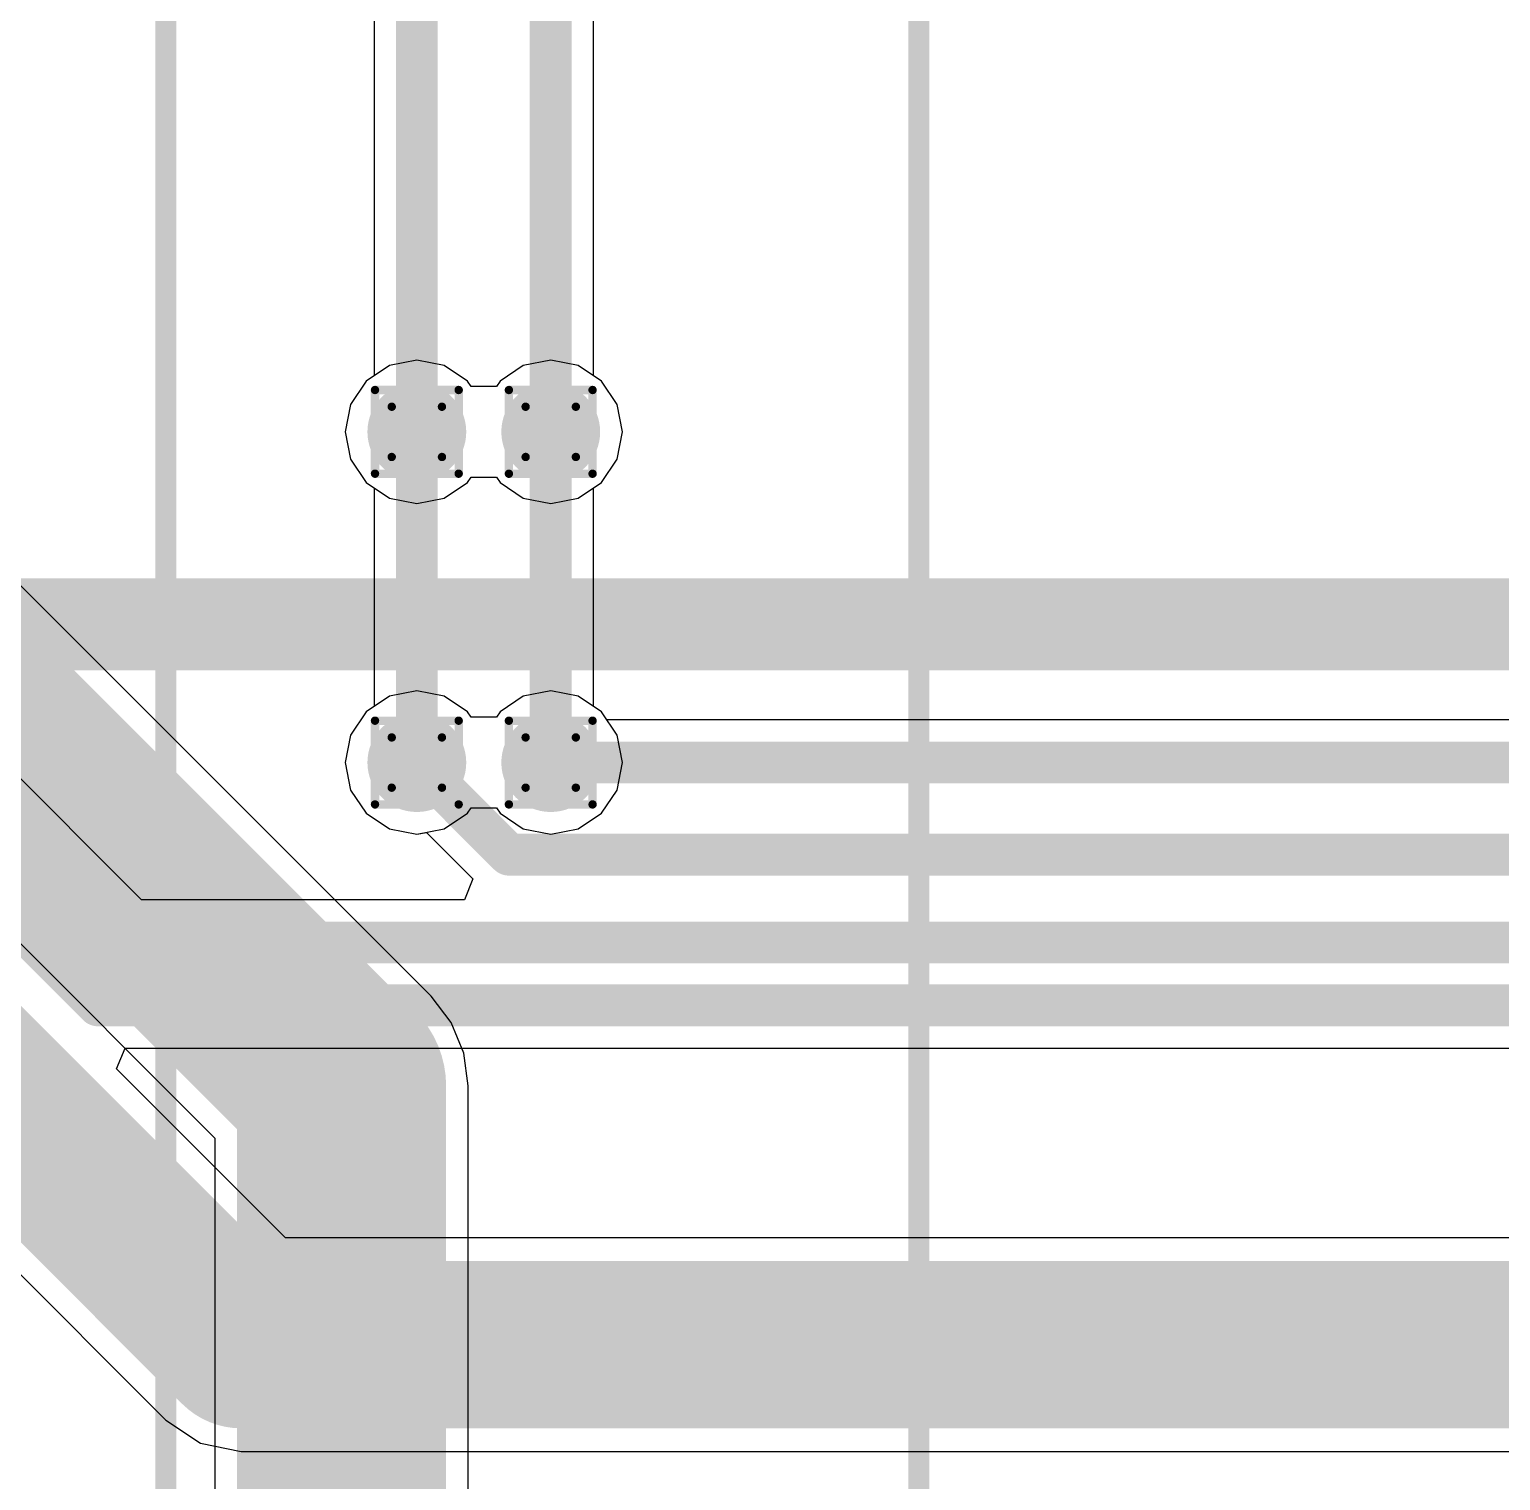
# Model space of a CAD drawing. Header units: inches. Extents: x -0.3 to 9.9, y -0.4 to 5.
# Drawn here: x 1.5114 to 1.863, y 1.5345 to 1.8811 of the extents above; entities that cross this region are included whole.
import ezdxf

# ---------------------------------------------------------------- set-up
doc = ezdxf.new("R2010")
doc.units = ezdxf.units.IN
doc.header["$MEASUREMENT"] = 0
for name, color, linetype in [('Bottom Layer', 5, 'Continuous'), ('Bottom Solder', 6, 'Continuous'), ('Drill Drawing', 1, 'Continuous'), ('Top Layer', 1, 'Continuous'), ('Top Overlay', 2, 'Continuous'), ('Top Solder', 216, 'Continuous'), ('Via Holes', 16, 'Continuous')]:
    doc.layers.add(name, color=color, linetype=linetype)

# ---------------------------------------------------------------- blocks, each defined once
blk = doc.blocks.new('OLED_0_96________2C_12')
at = {"layer": 'Top Overlay', "const_width": 0.005}
blk.add_lwpolyline([(-0.539, -1.036), (-0.539, 0.062)], dxfattribs=at)
blk = doc.blocks.new('ZIO_101954_13')
at = {"layer": 'Top Overlay', "const_width": 0.005}
blk.add_lwpolyline([(-0.719, -1.74), (-0.719, 0.057)], dxfattribs=at)

msp = doc.modelspace()

# ---------------------------------------------------------------- hatches: boundary and pattern name
at = {"layer": 'Bottom Layer'}
h = msp.add_hatch(color=5, dxfattribs=at)
edge = h.paths.add_edge_path()
edge.add_arc((1.604, 1.785), 0.01181, 0, 360)
h = msp.add_hatch(color=5, dxfattribs=at)
edge = h.paths.add_edge_path()
edge.add_arc((1.636, 1.785), 0.01181, 0, 360)
h = msp.add_hatch(color=5, dxfattribs=at)
edge = h.paths.add_edge_path()
edge.add_arc((1.604, 1.706), 0.01181, 0, 360)
h = msp.add_hatch(color=5, dxfattribs=at)
edge = h.paths.add_edge_path()
edge.add_arc((1.636, 1.706), 0.01181, 0, 360)
at = {"layer": 'Bottom Solder'}
h = msp.add_hatch(color=6, dxfattribs=at)
edge = h.paths.add_edge_path()
edge.add_arc((1.604, 1.785), 0.00591, 0, 360)
h = msp.add_hatch(color=6, dxfattribs=at)
edge = h.paths.add_edge_path()
edge.add_arc((1.636, 1.785), 0.00591, 0, 360)
h = msp.add_hatch(color=6, dxfattribs=at)
edge = h.paths.add_edge_path()
edge.add_arc((1.604, 1.706), 0.00591, 0, 360)
h = msp.add_hatch(color=6, dxfattribs=at)
edge = h.paths.add_edge_path()
edge.add_arc((1.636, 1.706), 0.00591, 0, 360)
at = {"layer": 'Top Layer'}
h = msp.add_hatch(color=1, dxfattribs=at)
edge = h.paths.add_edge_path()
edge.add_arc((1.604, 1.785), 0.01181, 0, 360)
h = msp.add_hatch(color=1, dxfattribs=at)
edge = h.paths.add_edge_path()
edge.add_arc((1.636, 1.785), 0.01181, 0, 360)
h = msp.add_hatch(color=1, dxfattribs=at)
edge = h.paths.add_edge_path()
edge.add_arc((1.604, 1.706), 0.01181, 0, 360)
h = msp.add_hatch(color=1, dxfattribs=at)
edge = h.paths.add_edge_path()
edge.add_arc((1.636, 1.706), 0.01181, 0, 360)
at = {"layer": 'Top Solder'}
h = msp.add_hatch(color=216, dxfattribs=at)
edge = h.paths.add_edge_path()
edge.add_arc((1.604, 1.785), 0.00591, 0, 360)
h = msp.add_hatch(color=216, dxfattribs=at)
edge = h.paths.add_edge_path()
edge.add_arc((1.636, 1.785), 0.00591, 0, 360)
h = msp.add_hatch(color=216, dxfattribs=at)
edge = h.paths.add_edge_path()
edge.add_arc((1.604, 1.706), 0.00591, 0, 360)
h = msp.add_hatch(color=216, dxfattribs=at)
edge = h.paths.add_edge_path()
edge.add_arc((1.636, 1.706), 0.00591, 0, 360)
at = {"layer": 'Via Holes'}
h = msp.add_hatch(color=7, dxfattribs=at)
edge = h.paths.add_edge_path()
edge.add_arc((1.604, 1.785), 0.00591, 0, 360)
h = msp.add_hatch(color=7, dxfattribs=at)
edge = h.paths.add_edge_path()
edge.add_arc((1.636, 1.785), 0.00591, 0, 360)
h = msp.add_hatch(color=7, dxfattribs=at)
edge = h.paths.add_edge_path()
edge.add_arc((1.604, 1.706), 0.00591, 0, 360)
h = msp.add_hatch(color=7, dxfattribs=at)
edge = h.paths.add_edge_path()
edge.add_arc((1.636, 1.706), 0.00591, 0, 360)

# ---------------------------------------------------------------- linework, layer by layer
at = {"layer": 'Bottom Layer'}
for p, q in [((1.6074, 1.65017), (1.33923, 1.91833)), ((1.29243, 1.87955), (1.55574, 1.61624)), ((1.59744, 1.80084), (1.59188, 1.79712)), ((1.604, 1.80214), (1.59744, 1.80084)), ((1.61056, 1.80084), (1.604, 1.80214)), ((1.61612, 1.79712), (1.61056, 1.80084)), ((1.62944, 1.80084), (1.62388, 1.79712)), ((1.636, 1.80214), (1.62944, 1.80084)), ((1.64256, 1.80084), (1.636, 1.80214)), ((1.64812, 1.79712), (1.64256, 1.80084)), ((1.59188, 1.79712), (1.58816, 1.79156)), ((1.61699, 1.79581), (1.61612, 1.79712)), ((1.62388, 1.79712), (1.62301, 1.79581)), ((1.65184, 1.79156), (1.64812, 1.79712)), ((1.62301, 1.79581), (1.61699, 1.79581)), ((1.58816, 1.79156), (1.58686, 1.785)), ((1.65314, 1.785), (1.65184, 1.79156)), ((1.58686, 1.785), (1.58816, 1.77844)), ((1.65184, 1.77844), (1.65314, 1.785)), ((1.58816, 1.77844), (1.59188, 1.77288)), ((1.64812, 1.77288), (1.65184, 1.77844)), ((1.59188, 1.77288), (1.5938, 1.77159)), ((1.6462, 1.77159), (1.64812, 1.77288)), ((1.5938, 1.77159), (1.5938, 1.71941)), ((1.6462, 1.71941), (1.6462, 1.77159)), ((1.5938, 1.71941), (1.59188, 1.71812)), ((1.64812, 1.71812), (1.6462, 1.71941)), ((1.59188, 1.71812), (1.58816, 1.71256)), ((1.65184, 1.71256), (1.64812, 1.71812)), ((1.58816, 1.71256), (1.58686, 1.706)), ((1.65314, 1.706), (1.65184, 1.71256)), ((1.58686, 1.706), (1.58816, 1.69944)), ((1.65184, 1.69944), (1.65314, 1.706)), ((1.58816, 1.69944), (1.59188, 1.69388)), ((1.64812, 1.69388), (1.65184, 1.69944)), ((1.61612, 1.69388), (1.61699, 1.69519)), ((1.61699, 1.69519), (1.62301, 1.69519)), ((1.62301, 1.69519), (1.62388, 1.69388)), ((1.59188, 1.69388), (1.59744, 1.69016)), ((1.61056, 1.69016), (1.61612, 1.69388)), ((1.62388, 1.69388), (1.62944, 1.69016)), ((1.64256, 1.69016), (1.64812, 1.69388)), ((1.59744, 1.69016), (1.604, 1.68886)), ((1.604, 1.68886), (1.61056, 1.69016)), ((1.62944, 1.69016), (1.636, 1.68886)), ((1.636, 1.68886), (1.64256, 1.69016)), ((1.61221, 1.6439), (1.6074, 1.65017)), ((1.61523, 1.6366), (1.61221, 1.6439)), ((1.61626, 1.62877), (1.61523, 1.6366)), ((1.61626, 1.273), (1.61626, 1.62877)), ((1.61626, 1.62877), (1.61626, 1.62877)), ((1.55574, 1.61624), (1.55574, 1.28553))]:
    msp.add_line(p, q, dxfattribs=at)
for points, const_width in [([(1.31382, 1.90095), (1.586, 1.62877)], 0.05), ([(1.604, 1.706), (1.604, 1.785)], 0.01), ([(1.636, 1.706), (1.636, 1.785)], 0.01), ([(1.586, 1.273), (1.586, 1.62877)], 0.05)]:
    msp.add_lwpolyline(points, dxfattribs=dict(at, const_width=const_width))
for points, const_width in [([(1.6015, 1.785, 1), (1.6065, 1.785, 1)], 0.005), ([(1.6335, 1.785, 1), (1.6385, 1.785, 1)], 0.005), ([(1.6015, 1.706, 1), (1.6065, 1.706, 1)], 0.005), ([(1.6335, 1.706, 1), (1.6385, 1.706, 1)], 0.005), ([(1.5735, 1.62877, 1), (1.5985, 1.62877, 1)], 0.025), ([(1.5735, 1.62877, 1), (1.5985, 1.62877, 1)], 0.025)]:
    msp.add_lwpolyline(points, format="xyb", close=True, dxfattribs=dict(at, const_width=const_width))
at = {"layer": 'Drill Drawing', "const_width": 0.002}
for points in [[(1.594, 1.795), (1.614, 1.795)], [(1.594, 1.775), (1.594, 1.795)], [(1.614, 1.775), (1.614, 1.795)], [(1.626, 1.795), (1.646, 1.795)], [(1.626, 1.775), (1.626, 1.795)], [(1.646, 1.775), (1.646, 1.795)], [(1.598, 1.791), (1.61, 1.791)], [(1.598, 1.779), (1.598, 1.791)], [(1.61, 1.779), (1.61, 1.791)], [(1.63, 1.791), (1.642, 1.791)], [(1.63, 1.779), (1.63, 1.791)], [(1.642, 1.779), (1.642, 1.791)], [(1.598, 1.779), (1.61, 1.779)], [(1.63, 1.779), (1.642, 1.779)], [(1.594, 1.775), (1.614, 1.775)], [(1.626, 1.775), (1.646, 1.775)], [(1.594, 1.716), (1.614, 1.716)], [(1.594, 1.696), (1.594, 1.716)], [(1.614, 1.696), (1.614, 1.716)], [(1.626, 1.716), (1.646, 1.716)], [(1.626, 1.696), (1.626, 1.716)], [(1.646, 1.696), (1.646, 1.716)], [(1.598, 1.712), (1.61, 1.712)], [(1.598, 1.7), (1.598, 1.712)], [(1.61, 1.7), (1.61, 1.712)], [(1.63, 1.712), (1.642, 1.712)], [(1.63, 1.7), (1.63, 1.712)], [(1.642, 1.7), (1.642, 1.712)], [(1.598, 1.7), (1.61, 1.7)], [(1.63, 1.7), (1.642, 1.7)], [(1.594, 1.696), (1.614, 1.696)], [(1.626, 1.696), (1.646, 1.696)]]:
    msp.add_lwpolyline(points, dxfattribs=at)
at = {"layer": 'Drill Drawing', "const_width": 0.001}
for points in [[(1.5935, 1.795, 1), (1.5945, 1.795, 1)], [(1.5935, 1.795, 1), (1.5945, 1.795, 1)], [(1.6135, 1.795, 1), (1.6145, 1.795, 1)], [(1.6135, 1.795, 1), (1.6145, 1.795, 1)], [(1.6255, 1.795, 1), (1.6265, 1.795, 1)], [(1.6255, 1.795, 1), (1.6265, 1.795, 1)], [(1.6455, 1.795, 1), (1.6465, 1.795, 1)], [(1.6455, 1.795, 1), (1.6465, 1.795, 1)], [(1.5975, 1.791, 1), (1.5985, 1.791, 1)], [(1.5975, 1.791, 1), (1.5985, 1.791, 1)], [(1.6095, 1.791, 1), (1.6105, 1.791, 1)], [(1.6095, 1.791, 1), (1.6105, 1.791, 1)], [(1.6295, 1.791, 1), (1.6305, 1.791, 1)], [(1.6295, 1.791, 1), (1.6305, 1.791, 1)], [(1.6415, 1.791, 1), (1.6425, 1.791, 1)], [(1.6415, 1.791, 1), (1.6425, 1.791, 1)], [(1.5975, 1.779, 1), (1.5985, 1.779, 1)], [(1.5975, 1.779, 1), (1.5985, 1.779, 1)], [(1.6095, 1.779, 1), (1.6105, 1.779, 1)], [(1.6095, 1.779, 1), (1.6105, 1.779, 1)], [(1.6295, 1.779, 1), (1.6305, 1.779, 1)], [(1.6295, 1.779, 1), (1.6305, 1.779, 1)], [(1.6415, 1.779, 1), (1.6425, 1.779, 1)], [(1.6415, 1.779, 1), (1.6425, 1.779, 1)], [(1.5935, 1.775, 1), (1.5945, 1.775, 1)], [(1.5935, 1.775, 1), (1.5945, 1.775, 1)], [(1.6135, 1.775, 1), (1.6145, 1.775, 1)], [(1.6135, 1.775, 1), (1.6145, 1.775, 1)], [(1.6255, 1.775, 1), (1.6265, 1.775, 1)], [(1.6255, 1.775, 1), (1.6265, 1.775, 1)], [(1.6455, 1.775, 1), (1.6465, 1.775, 1)], [(1.6455, 1.775, 1), (1.6465, 1.775, 1)], [(1.5935, 1.716, 1), (1.5945, 1.716, 1)], [(1.5935, 1.716, 1), (1.5945, 1.716, 1)], [(1.6135, 1.716, 1), (1.6145, 1.716, 1)], [(1.6135, 1.716, 1), (1.6145, 1.716, 1)], [(1.6255, 1.716, 1), (1.6265, 1.716, 1)], [(1.6255, 1.716, 1), (1.6265, 1.716, 1)], [(1.6455, 1.716, 1), (1.6465, 1.716, 1)], [(1.6455, 1.716, 1), (1.6465, 1.716, 1)], [(1.5975, 1.712, 1), (1.5985, 1.712, 1)], [(1.5975, 1.712, 1), (1.5985, 1.712, 1)], [(1.6095, 1.712, 1), (1.6105, 1.712, 1)], [(1.6095, 1.712, 1), (1.6105, 1.712, 1)], [(1.6295, 1.712, 1), (1.6305, 1.712, 1)], [(1.6295, 1.712, 1), (1.6305, 1.712, 1)], [(1.6415, 1.712, 1), (1.6425, 1.712, 1)], [(1.6415, 1.712, 1), (1.6425, 1.712, 1)], [(1.5975, 1.7, 1), (1.5985, 1.7, 1)], [(1.5975, 1.7, 1), (1.5985, 1.7, 1)], [(1.6095, 1.7, 1), (1.6105, 1.7, 1)], [(1.6095, 1.7, 1), (1.6105, 1.7, 1)], [(1.6295, 1.7, 1), (1.6305, 1.7, 1)], [(1.6295, 1.7, 1), (1.6305, 1.7, 1)], [(1.6415, 1.7, 1), (1.6425, 1.7, 1)], [(1.6415, 1.7, 1), (1.6425, 1.7, 1)], [(1.5935, 1.696, 1), (1.5945, 1.696, 1)], [(1.5935, 1.696, 1), (1.5945, 1.696, 1)], [(1.6135, 1.696, 1), (1.6145, 1.696, 1)], [(1.6135, 1.696, 1), (1.6145, 1.696, 1)], [(1.6255, 1.696, 1), (1.6265, 1.696, 1)], [(1.6255, 1.696, 1), (1.6265, 1.696, 1)], [(1.6455, 1.696, 1), (1.6465, 1.696, 1)], [(1.6455, 1.696, 1), (1.6465, 1.696, 1)]]:
    msp.add_lwpolyline(points, format="xyb", close=True, dxfattribs=at)
at = {"layer": 'Top Layer'}
for p, q in [((1.6462, 1.79841), (1.6462, 2.063)), ((1.5938, 2.05078), (1.5938, 1.79841)), ((1.53822, 1.6732), (1.39726, 1.81416)), ((1.59188, 1.79712), (1.58816, 1.79156)), ((1.5938, 1.79841), (1.59188, 1.79712)), ((1.64812, 1.79712), (1.6462, 1.79841)), ((1.65184, 1.79156), (1.64812, 1.79712)), ((1.58816, 1.79156), (1.58686, 1.785)), ((1.65314, 1.785), (1.65184, 1.79156)), ((1.58686, 1.785), (1.58816, 1.77844)), ((1.65184, 1.77844), (1.65314, 1.785)), ((1.58816, 1.77844), (1.59188, 1.77288)), ((1.64812, 1.77288), (1.65184, 1.77844)), ((1.59188, 1.77288), (1.59744, 1.76916)), ((1.61056, 1.76916), (1.61612, 1.77288)), ((1.61612, 1.77288), (1.61699, 1.77419)), ((1.61699, 1.77419), (1.62301, 1.77419)), ((1.62301, 1.77419), (1.62388, 1.77288)), ((1.62388, 1.77288), (1.62944, 1.76916)), ((1.64256, 1.76916), (1.64812, 1.77288)), ((1.59744, 1.76916), (1.604, 1.76786)), ((1.604, 1.76786), (1.61056, 1.76916)), ((1.62944, 1.76916), (1.636, 1.76786)), ((1.636, 1.76786), (1.64256, 1.76916)), ((1.604, 1.72314), (1.59744, 1.72184)), ((1.61056, 1.72184), (1.604, 1.72314)), ((1.636, 1.72314), (1.62944, 1.72184)), ((1.64256, 1.72184), (1.636, 1.72314)), ((1.59744, 1.72184), (1.59188, 1.71812)), ((1.61612, 1.71812), (1.61056, 1.72184)), ((1.62944, 1.72184), (1.62388, 1.71812)), ((1.64812, 1.71812), (1.64256, 1.72184)), ((1.59188, 1.71812), (1.58816, 1.71256)), ((1.61699, 1.71681), (1.61612, 1.71812)), ((1.62301, 1.71681), (1.61699, 1.71681)), ((1.62388, 1.71812), (1.62301, 1.71681)), ((1.64941, 1.7162), (1.64812, 1.71812)), ((2.847, 1.7162), (1.64941, 1.7162)), ((1.58816, 1.71256), (1.58686, 1.706)), ((1.58686, 1.706), (1.58816, 1.69944)), ((1.58816, 1.69944), (1.59188, 1.69388)), ((1.59188, 1.69388), (1.59744, 1.69016)), ((1.59744, 1.69016), (1.604, 1.68886)), ((1.604, 1.68886), (1.60627, 1.68931)), ((1.60627, 1.68931), (1.61738, 1.6782)), ((1.61738, 1.6782), (1.6154, 1.6732)), ((1.6154, 1.6732), (1.53822, 1.6732)), ((1.43149, 1.66146), (1.54403, 1.54892)), ((1.53224, 1.6328), (1.53432, 1.6378)), ((1.53432, 1.6378), (2.80728, 1.6378)), ((1.57261, 1.59244), (1.53224, 1.6328)), ((1.91982, 1.59244), (1.57261, 1.59244)), ((1.54403, 1.54892), (1.5523, 1.5434)), ((1.5523, 1.5434), (1.56205, 1.54146)), ((1.56205, 1.54146), (1.89433, 1.54146))]:
    msp.add_line(p, q, dxfattribs=at)
for points, const_width in [([(1.636, 1.785), (1.636, 2.063)], 0.01), ([(1.604, 1.785), (1.604, 2.055)], 0.01), ([(1.39005, 1.80695), (1.534, 1.663)], 0.01), ([(1.41834, 1.75745), (1.52779, 1.648)], 0.01), ([(1.492, 1.739), (2.919, 1.739)], 0.022), ([(1.604, 1.706), (1.626, 1.684)], 0.01), ([(1.636, 1.706), (2.815, 1.706)], 0.01), ([(1.44205, 1.68695), (1.56205, 1.56695)], 0.04), ([(1.626, 1.684), (2.84, 1.684)], 0.01), ([(1.534, 1.663), (2.828, 1.663)], 0.01), ([(1.52779, 1.648), (2.815, 1.648)], 0.01), ([(1.56205, 1.56695), (1.91982, 1.56695)], 0.04)]:
    msp.add_lwpolyline(points, dxfattribs=dict(at, const_width=const_width))
for points, const_width in [([(1.6015, 1.785, 1), (1.6065, 1.785, 1)], 0.005), ([(1.6335, 1.785, 1), (1.6385, 1.785, 1)], 0.005), ([(1.6015, 1.706, 1), (1.6065, 1.706, 1)], 0.005), ([(1.6335, 1.706, 1), (1.6385, 1.706, 1)], 0.005), ([(1.6235, 1.684, 1), (1.6285, 1.684, 1)], 0.005), ([(1.6235, 1.684, 1), (1.6285, 1.684, 1)], 0.005), ([(1.5315, 1.663, 1), (1.5365, 1.663, 1)], 0.005), ([(1.5315, 1.663, 1), (1.5365, 1.663, 1)], 0.005), ([(1.52529, 1.648, 1), (1.53029, 1.648, 1)], 0.005), ([(1.52529, 1.648, 1), (1.53029, 1.648, 1)], 0.005), ([(1.55205, 1.56695, 1), (1.57205, 1.56695, 1)], 0.02), ([(1.55205, 1.56695, 1), (1.57205, 1.56695, 1)], 0.02)]:
    msp.add_lwpolyline(points, format="xyb", close=True, dxfattribs=dict(at, const_width=const_width))

# ---------------------------------------------------------------- block references
for name, p in [('ZIO_101954_13', (2.263, 2.113)), ('OLED_0_96________2C_12', (2.263, 1.996))]:
    msp.add_blockref(name, p)

doc.saveas('drawing.dxf')
